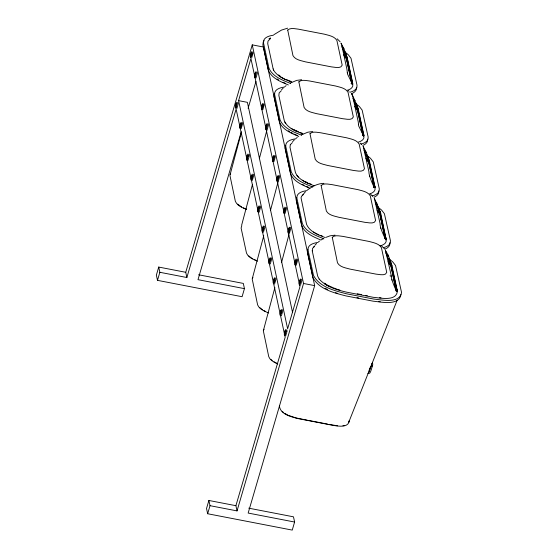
<?xml version="1.0" encoding="UTF-8"?>
<svg xmlns="http://www.w3.org/2000/svg" width="558" height="558" viewBox="0 0 558 558"><rect width="100%" height="100%" fill="white"/><g stroke="black" fill="none" stroke-linecap="round" stroke-linejoin="round"><path stroke-width="0.84" d="M236.536 104.597L236.418 107.122M251.777 55.005L251.798 53.059L251.198 56.56M255.327 75.839L255.627 74.088M247.368 158.158L248.15 155.431M262.916 106.815L262.937 104.869L262.33 108.371M266.759 125.899L266.64 128.424M258.5 209.968L259.289 207.241M263.474 229.826L263.676 228.654M277.898 177.709L277.779 180.234M269.64 261.772L270.421 259.051M274.613 281.637L274.815 280.465M289.03 229.519L288.911 232.044M289.086 231.563L289.609 228.508L289.295 227.148L287.928 231.905L288.242 233.265L289.393 231.068M280.772 313.582L281.553 310.862M299.862 283.073L300.169 281.323M241.251 132.964L229.924 175.372L235.343 201.243C237.143 205.735 242.256 207.618 246.385 209.362M241.677 225.069L252.383 184.775M259.303 158.751L266.884 130.216M263.746 235.748L252.195 278.993L257.615 304.863C259.407 309.348 264.527 311.231 268.656 312.975M270.435 210.561L278.024 182.027M274.878 287.551L263.327 330.803L268.754 356.674C270.163 360.51 274.334 362.337 277.779 363.983M281.574 262.372L288.932 234.674M371.886 366.215L372.012 365.755M158.723 267.066L159.846 272.29L186.867 277.514L185.744 272.29L158.723 267.066L156.366 275.129L157.489 280.353L242.088 296.71L244.446 288.646L243.323 283.422L198.564 274.766M157.489 280.353L159.846 272.29M185.744 272.29L252.251 44.863L263.383 47.012L314.663 285.633L248.164 513.06L294.603 522.037L292.246 530.1L207.646 513.744L206.53 508.533L208.887 500.47L235.908 505.694L237.031 510.905L210.01 505.681L208.887 500.47M186.867 277.514L236.125 109.068L285.166 337.248L235.908 505.694M295.189 264.555L299.946 286.686L287.628 328.822L238.587 100.642L250.912 58.513L283.666 210.917M241.265 131.716L197.999 279.67L244.446 288.646M248.108 108.308L255.934 81.559M207.646 513.744L210.01 505.681M237.031 510.905L303.531 283.478L252.251 44.863M279.349 405.98C280.548 414.615 291.143 416.714 298.139 418.619L333.384 425.433C338.594 426.179 348.485 428.07 349.343 420.537L349.106 421.339L397.219 300.065M274.369 93.807L274.006 96.708L279.46 122.09C282.676 129.909 291.52 133.334 298.753 136.48M285.501 145.61L285.145 148.519L290.599 173.901C293.808 181.72 302.659 185.144 309.885 188.29M290.306 144.738L290 147.277L295.426 172.541C298.53 179.976 307.109 183.031 314.07 185.751M296.633 197.42L296.277 200.329L301.732 225.711C304.968 233.509 313.749 236.976 321.024 240.1M307.772 249.231L307.409 252.139L312.871 277.514C319.064 289.33 334.005 292.845 346.023 295.928L373.169 301.18C381.372 301.962 399.172 306.042 400.937 294.54M369.724 368.796L370.373 367.122M369.068 370.428L369.508 369.34M251.637 57.997L253.004 53.24L252.69 51.88M236.857 108.559L238.224 103.802L237.91 102.442M255.948 78.05L257.315 73.293L257.001 71.94M241.328 123.681L240.721 127.175M241.168 128.612L242.535 123.855L242.221 122.502M262.776 109.807L264.143 105.05L263.822 103.69M247.989 160.369L249.356 155.612L249.042 154.252M267.087 129.861L268.454 125.104L268.133 123.743M252.46 175.491L251.86 178.985M252.3 180.422L253.667 175.665L253.353 174.312M273.908 161.618L275.275 156.861L274.961 155.501M259.128 212.179L260.495 207.423L260.174 206.062M278.219 181.671L279.586 176.914L279.272 175.554M263.599 227.294L262.992 230.796M263.439 232.233L264.806 227.476L264.485 226.116M285.04 213.428L286.414 208.671L286.094 207.311M270.26 263.99L271.627 259.233L271.314 257.873M289.351 233.481L290.725 228.724L290.404 227.364M274.731 279.105L274.131 282.606M274.571 284.043L275.938 279.286L275.624 277.926M296.179 265.231L297.547 260.474L297.233 259.121M281.392 315.8L282.767 311.043L282.446 309.683M300.49 285.291L301.857 280.534L301.543 279.174M285.703 335.853L287.077 331.096L286.756 329.736M363.153 146.419L366.16 152.174L369.515 161.395L374.788 185.96C375.743 193.005 368.175 174.11 368.991 171.997L363.23 146.398M374.292 198.23L374.502 198.885M341.098 43.461L343.895 48.553L347.25 57.774L352.523 82.347C353.374 84.858 350.947 84.467 351.533 82.152L346.267 57.607L341.859 46.572M363.572 135.852L358.682 125.955L358.215 121.79L352.754 96.436C348.541 86.448 358.159 107.157 358.55 110.4L363.656 134.15C364.514 136.668 362.079 136.278 362.672 133.962L357.399 109.417L352.991 98.375M374.837 187.607C372.709 188.074 374.571 187.014 373.804 185.772L368.538 161.227L364.13 150.186M396.096 291.032L390.802 264.841L385.704 252.69M264.192 40.671L263.23 41.996L262.874 44.898L268.328 70.28C271.732 78.315 280.82 81.817 288.374 84.956M230.161 174.57L230.684 173.852M290.286 144.731L292.406 142.597M340.896 43.105L341.377 43.447L346.874 68.997L347.55 74.144L352.44 84.042M241.816 225.662L241.105 228.055L246.483 253.053C248.275 257.538 253.388 259.421 257.524 261.165M305.435 191.722L301.425 196.542L301.041 197.818L306.565 224.351C309.669 231.779 318.234 234.848 325.202 237.562M358.431 124.239L358.473 124.685M252.432 278.191L252.955 277.472M369.563 176.049L369.612 176.495M263.564 330.001L264.087 329.283M374.341 198.216L380.124 223.807C379.468 228.396 388.996 246.218 384.936 237.582L379.67 213.03L375.262 201.996M385.641 250.695L385.425 250.019L391.263 275.617C390.454 277.884 398.042 296.591 397.059 289.581L391.786 265.015L388.431 255.787L385.99 251.198M281.476 89.866L283.164 88.101M292.608 141.676L294.296 139.912M314.879 245.297L316.567 243.532M273.894 34.687L281.49 30.097L287.656 28.165M270.135 38.983L268.014 41.111L267.728 43.657L273.155 68.927M285.033 86.497L286.115 85.653M281.253 90.787L279.153 92.921L278.861 95.467L284.294 120.73C287.391 128.166 295.97 131.228 302.938 133.948M296.165 138.307L297.247 137.463M307.305 190.118C312.061 186.414 317.781 183.491 323.919 183.345M302.255 195.398L303.538 194.407M318.437 241.921L319.518 241.077M313.387 247.208L314.656 246.218L312.557 248.352L312.264 250.891M321.471 239.71L323.57 238.531M367.952 373.637L369.138 371.802L371.307 365.929A2.923 0.684 -74.5 0 0 371.621 363.69M268.928 38.886L270.463 38.139M290.167 83.1L296.654 80.401L301.648 79.724M351.652 93.632C354.267 92.712 357.043 90.375 356.395 87.306M301.299 134.91L307.786 132.211L312.78 131.535M362.784 145.443C365.399 144.515 368.175 142.185 367.527 139.116M373.923 197.253C376.531 196.325 379.314 193.996 378.666 190.92M385.055 249.056C387.67 248.136 390.447 245.806 389.798 242.73M326.032 237.331L330.057 235.832L335.051 235.148M269.702 38.362L270.511 38.118M347.32 90.236C350.047 89.629 353.43 87.571 352.796 84.321L347.362 59.05M349.873 92.251C353.221 91.54 357.755 89.301 357.015 85.186L351.01 58.29L348.227 54.677L344.844 51.929M358.452 142.046C361.186 141.432 364.562 139.374 363.928 136.131L358.013 109.521M361.005 144.062C364.353 143.35 368.887 141.111 368.147 136.996L362.142 110.1L359.359 106.487L355.976 103.739M369.584 193.856C372.319 193.242 375.701 191.185 375.067 187.934L369.145 161.325M372.137 195.872C375.485 195.161 380.026 192.922 379.287 188.806L373.281 161.911L370.498 158.298L367.108 155.549M380.033 245.876C382.934 245.262 386.861 243.309 386.199 239.745L380.284 213.135M383.276 247.675C386.624 246.971 391.158 244.732 390.419 240.617L384.413 213.721L381.63 210.108L378.247 207.353M273.455 35.217C269.368 35.719 262.804 37.477 263.495 42.785L268.949 68.167C272.66 76.69 282.446 80.178 290.523 83.421M284.587 87.02C280.507 87.529 273.943 89.287 274.627 94.595L280.081 119.977C283.792 128.493 293.578 131.988 301.655 135.231M295.726 138.83C291.555 139.361 285.124 141.083 285.759 146.405L291.213 171.78C294.868 180.325 304.808 183.735 312.766 187.035M306.858 190.641C302.771 191.15 296.207 192.901 296.898 198.209L302.352 223.591C306.007 232.142 315.94 235.56 323.926 238.852M317.99 242.451C313.91 242.96 307.346 244.711 308.03 250.019L313.484 275.401C319.685 287.217 334.626 290.732 346.644 293.815L373.797 299.067C382 299.841 399.793 303.922 401.551 292.427L395.545 265.524L392.769 261.911L389.379 259.163M342.933 425.747L344.405 425.482M379.482 297.749L381.037 297.832M378.749 301.571L380.256 301.745M337.492 425.803L329.129 424.408M342.326 47.521L343.533 47.758M342.8 48.581L343.979 48.811M343.7 51.176L344.802 51.385M343.868 51.741L344.963 51.95M344.112 52.354L345.207 52.564M344.432 53.038L345.528 53.247M344.795 53.756L345.848 53.959M345.102 54.475L346.134 54.677M345.416 55.186L346.427 55.382M345.716 55.856L346.734 56.065M345.911 56.456L346.902 56.644M346.072 56.993L347.062 57.181M346.218 57.474L347.209 57.662M346.323 57.892L347.306 58.081M346.427 58.402L347.418 58.59M351.533 82.152L352.523 82.347M351.638 82.619L352.621 82.807M351.693 82.933L352.677 83.121M351.7 83.212L352.691 83.407M351.714 83.463L352.705 83.658M351.686 83.672L352.698 83.867M351.003 83.644L352.565 83.993M285.431 79.529L280.053 76.544M283.108 82.305L285.18 83.219M353.458 99.331L354.672 99.568M353.939 100.391L355.111 100.621M354.839 102.986L355.934 103.195M355 103.544L356.102 103.76M355.244 104.165L356.339 104.374M355.565 104.848L356.667 105.057M355.934 105.567L356.981 105.769M356.241 106.285L357.266 106.487M356.548 106.99L357.559 107.185M356.848 107.659L357.866 107.875M357.043 108.266L358.034 108.454M357.204 108.803L358.194 108.991M357.357 109.284L358.348 109.473M357.455 109.703L358.445 109.891M357.566 110.205L358.55 110.4M238.587 100.642L247.396 102.344L292.594 312.647M362.672 133.962L363.656 134.15M362.77 134.429L363.76 134.618M362.826 134.743L363.816 134.931M362.84 135.022L363.83 135.217M362.846 135.273L363.837 135.468M362.826 135.475L363.837 135.671M362.693 135.601L363.704 135.796M293.731 129.881L296.584 131.339M364.59 151.141L365.804 151.371M365.072 152.201L366.25 152.425M365.971 154.796L367.066 155.005M366.139 155.354L367.234 155.57M366.383 155.975L367.478 156.184M366.704 156.659L367.799 156.868M367.066 157.377L368.113 157.579M367.373 158.095L368.406 158.298M367.687 158.8L368.699 158.995M367.987 159.469L368.998 159.665M368.182 160.069L369.166 160.265M368.343 160.613L369.326 160.802M368.489 161.088L369.48 161.283M368.594 161.513L369.577 161.701M368.699 162.015L369.682 162.211M373.804 185.772L374.788 185.96M373.909 186.233L374.892 186.428M373.958 186.546L374.948 186.742M373.972 186.832L374.962 187.021M373.986 187.083L374.969 187.272M373.958 187.286L374.969 187.481M304.863 181.692L307.716 183.15M308.818 187.446L306.761 186.532M375.729 202.952L376.936 203.182M376.204 204.012L377.382 204.235M377.11 206.606L378.205 206.816L380.654 213.205L386.108 239.284M377.271 207.164L378.366 207.374M377.515 207.778L378.61 207.994M377.836 208.462L378.931 208.678M378.198 209.187L379.252 209.389M378.512 209.906L379.538 210.101M378.819 210.61L379.831 210.805M379.119 211.28L380.131 211.475M379.314 211.88L380.305 212.075M379.475 212.417L380.465 212.612M379.628 212.898L380.612 213.093M379.726 213.316L380.716 213.512M379.831 213.826L380.821 214.014M384.936 237.582L385.927 237.771M385.041 238.043L386.024 238.238M385.097 238.357L386.087 238.552M385.111 238.643L386.094 238.831M385.118 238.894L386.108 239.082M315.995 233.502L318.848 234.96M386.861 254.762L388.075 254.992M387.343 255.815L388.521 256.045M388.242 258.41L389.338 258.626M388.41 258.975L389.505 259.184M388.647 259.589L389.749 259.805M388.975 260.272L390.07 260.488M389.338 260.998L390.384 261.2M389.644 261.716L390.67 261.911M389.951 262.42L390.963 262.616M390.258 263.09L391.277 263.299M390.447 263.69L391.437 263.878M390.607 264.227L391.597 264.422M390.76 264.708L391.751 264.904M390.865 265.127L391.849 265.322M390.97 265.636L391.953 265.824M389.972 275.854L391.388 276.126M396.075 289.393L397.059 289.581M396.173 289.853L397.163 290.041M396.229 290.167L397.219 290.362M396.243 290.453L397.233 290.641M396.25 290.704L397.24 290.892M396.229 290.906L397.24 291.102M329.966 286.763L324.596 283.778M357.239 293.787L361.431 294.596M365.623 295.412L367.304 295.733M303.531 283.478L314.663 285.633M327.644 289.539L325.126 288.242M356.974 297.637L358.661 297.965M307.332 420.195L295.963 417.935L288.528 415.389M309.013 420.516L327.455 424.08M248.729 508.171L293.487 516.82L294.603 522.037M337.388 289.288L339.857 290.09M335.525 292.706L337.806 293.438M288.849 80.582L291.234 81.482M291.799 82.138C285.033 79.634 277.612 76.634 273.629 70.259M299.981 132.392L302.366 133.292M334.179 288.116L336.572 289.023M246.566 209.208L243.365 207.876M294.254 134.115L297.686 135.636M254.504 259.686L256.373 260.509M286.582 79.578L288.095 80.247M293.954 129.721L298.474 131.723M305.087 181.524L307.346 182.529M308.853 183.198L311.113 184.203M320.745 235.343L322.252 236.006M328.864 285.815L333.384 287.816M263.913 310.611L265.636 311.497M276.775 363.307L274.02 361.8M287.907 415.11L284.643 413.297M291.088 132.49L292.978 133.467M302.22 184.3L304.117 185.27M277.096 78.971L278.519 79.822M291.192 128.354L293.11 129.505M288.228 130.774L289.672 131.632M302.324 180.164L304.25 181.308M313.457 231.975L316.016 233.502M241.649 206.99L237.659 204.144M251.756 258.18L252.781 258.8M278.582 74.884L279.99 75.895M324.533 283.129L327.358 285.145M251.239 257.873L248.791 255.955M262.372 309.683L259.93 307.758M337.144 38.809L340.136 41.759M348.283 90.619L349.057 91.296M370.547 194.24L372.821 196.381M381.686 246.05L384.678 248.994M388.235 261.758L389.498 262.86M271.062 359.568L272.171 360.538M282.195 411.379L283.304 412.348M360.196 143.106L361.689 144.578M343.672 54.614L346.441 58.89L351.505 82.438M344.167 55.647L346.567 58.764M354.811 106.418L357.573 110.693L362.637 134.248M355.3 107.457L357.706 110.575M365.943 158.228L368.712 162.504L373.769 186.058M366.439 159.267L368.838 162.385M378.205 206.816L374.857 199.387M377.075 210.038L379.845 214.314L384.908 237.868M377.571 211.07L379.97 214.195M388.215 261.848L390.977 266.124L396.04 289.679M388.703 262.881L391.109 266.006M296.898 175.428L298.321 177.005M319.155 279.042C326.053 286.819 336.6 289.832 346.406 292.113L373.288 297.309C380.158 297.874 395.964 301.606 397.338 291.555L391.416 264.945M284.782 122.076L285.766 123.618M319.169 279.042L317.676 276.154L312.25 250.891M273.141 68.92L273.643 70.266M372.5 362.951L372.723 363.99A2.923 0.684 -74.5 0 1 372.409 366.236C371.482 368.001 370.575 374.32 368.719 373.372M274.25 157.461L274.069 156.679L273.469 160.181M285.382 209.264L285.201 208.49L284.601 211.991M296.521 261.074L296.34 260.3L295.74 263.801M286.045 331.689L285.863 330.915L285.264 334.416M347.236 60.955L349.587 71.898M349.95 73.586L350.675 76.955M358.369 112.758L359.094 116.127M369.508 164.568L370.233 167.937M373.309 182.257L374.216 186.47M380.64 216.378L381.365 219.747M383.897 231.542L385.348 238.28M393.948 278.296L396.48 290.083M284.029 212.619L294.826 262.853M391.883 280.116L391.835 279.663M380.744 228.306L380.695 227.859M347.341 72.875L347.292 72.428M348.68 421.778L348.729 422.65M235.957 103.927L235.427 106.99L235.748 108.343L237.115 103.586L236.794 102.233L235.957 103.927M236.09 104.513L235.971 107.038L236.571 103.537L236.09 104.513M250.737 53.366L250.214 56.428L250.528 57.781L251.895 53.024L251.581 51.671L250.737 53.366M250.87 53.952L250.751 56.477L251.358 52.975L250.87 53.952M240.261 123.988L239.738 127.043L240.059 128.403L241.426 123.646L241.105 122.286L240.261 123.988M240.4 124.567L240.282 127.091L240.882 123.59L240.4 124.567M255.048 73.419L254.518 76.481L254.839 77.841L256.206 73.084L255.892 71.724L255.048 73.419M255.18 74.005L255.062 76.53L255.662 73.028L255.18 74.005M247.089 155.738L246.566 158.8L246.88 160.153L248.247 155.396L247.933 154.043L247.089 155.738M247.222 156.317L247.103 158.849L247.71 155.347L247.222 156.317M261.869 105.176L261.346 108.231L261.66 109.591L263.034 104.834L262.713 103.474L261.869 105.176M262.009 105.755L261.89 108.287L262.49 104.785L262.009 105.755M251.4 175.791L250.87 178.853L251.191 180.206L252.558 175.449L252.244 174.096L251.4 175.791M251.532 176.377L251.414 178.902L252.014 175.4L251.532 176.377M266.18 125.229L265.657 128.291L265.971 129.644L267.345 124.887L267.024 123.534L266.18 125.229M266.319 125.815L266.201 128.34L266.801 124.839L266.319 125.815M258.221 207.548L257.698 210.603L258.012 211.963L259.386 207.206L259.065 205.846L258.221 207.548M258.361 208.127L258.242 210.659L258.842 207.157L258.361 208.127M273.008 156.986L272.478 160.041L272.799 161.401L274.166 156.645L273.852 155.284L273.008 156.986M273.141 157.565L273.022 160.097L273.622 156.596L273.141 157.565M262.532 227.601L262.009 230.663L262.323 232.016L263.697 227.259L263.376 225.906L262.532 227.601M262.672 228.18L262.553 230.712L263.153 227.211L262.672 228.18M277.319 177.039L276.789 180.094L277.11 181.455L278.477 176.698L278.156 175.338L277.319 177.039M277.452 177.618L277.333 180.15L277.933 176.649L277.452 177.618M269.361 259.358L268.83 262.413L269.151 263.774L270.518 259.017L270.205 257.656L269.361 259.358M269.493 259.937L269.375 262.462L269.974 258.968L269.493 259.937M284.141 208.797L283.617 211.852L283.931 213.212L285.298 208.455L284.985 207.095L284.141 208.797M284.28 209.376L284.155 211.901L284.761 208.406L284.28 209.376M273.671 279.412L273.141 282.467L273.462 283.827L274.829 279.07L274.508 277.71L273.671 279.412M273.804 279.99L273.685 282.522L274.285 279.021L273.804 279.99M288.584 229.429L288.465 231.961L289.072 228.459L288.584 229.429M280.493 311.169L279.97 314.224L280.283 315.584L281.651 310.827L281.337 309.467L280.493 311.169M280.632 311.748L280.507 314.273L281.113 310.778L280.632 311.748M295.28 260.607L294.75 263.662L295.07 265.022L296.438 260.265L296.117 258.905L295.28 260.607M295.412 261.186L295.294 263.711L295.893 260.209L295.412 261.186M284.803 331.222L284.28 334.277L284.594 335.637L285.961 330.88L285.647 329.52L284.803 331.222M284.936 331.801L284.817 334.326L285.424 330.831L284.936 331.801M299.583 280.66L299.06 283.715L299.381 285.075L300.748 280.318L300.427 278.958L299.583 280.66M299.723 281.239L299.604 283.764L300.204 280.269L299.723 281.239M287.719 30.062L292.964 55.633C295.322 59.901 301.132 60.627 305.442 61.854L331.445 66.883C334.521 67.044 340.973 69.08 342.194 65.147L336.879 40.413C334.444 36.214 328.711 35.398 324.4 34.184L298.418 29.162C295.008 28.842 290.495 27.454 287.719 30.062M298.858 81.873L304.096 107.436C306.454 111.705 312.271 112.437 316.574 113.665L342.584 118.694C345.653 118.847 352.105 120.891 353.333 116.957L348.018 92.223C345.576 88.025 339.843 87.208 335.539 85.995L309.55 80.973C306.14 80.652 301.634 79.264 298.858 81.873M309.99 133.676L315.235 159.246C317.593 163.515 323.403 164.24 327.706 165.475L353.716 170.504C356.792 170.657 363.244 172.694 364.465 168.767L359.15 144.034C356.715 139.835 350.982 139.019 346.671 137.805L320.683 132.783C317.272 132.462 312.766 131.074 309.99 133.676M321.129 185.486L326.367 211.057C328.725 215.325 334.535 216.051 338.846 217.285L364.848 222.314C367.924 222.468 374.376 224.504 375.597 220.577L370.282 195.837C367.848 191.645 362.114 190.829 357.804 189.615L331.822 184.593C328.411 184.273 323.898 182.878 321.129 185.486M332.261 237.296L337.499 262.867C339.857 267.136 345.674 267.861 349.978 269.096L375.987 274.118C379.063 274.278 385.508 276.315 386.736 272.381L381.421 247.647C378.98 243.455 373.246 242.639 368.943 241.426L342.954 236.397C339.543 236.083 335.037 234.688 332.261 237.296"/></g></svg>
